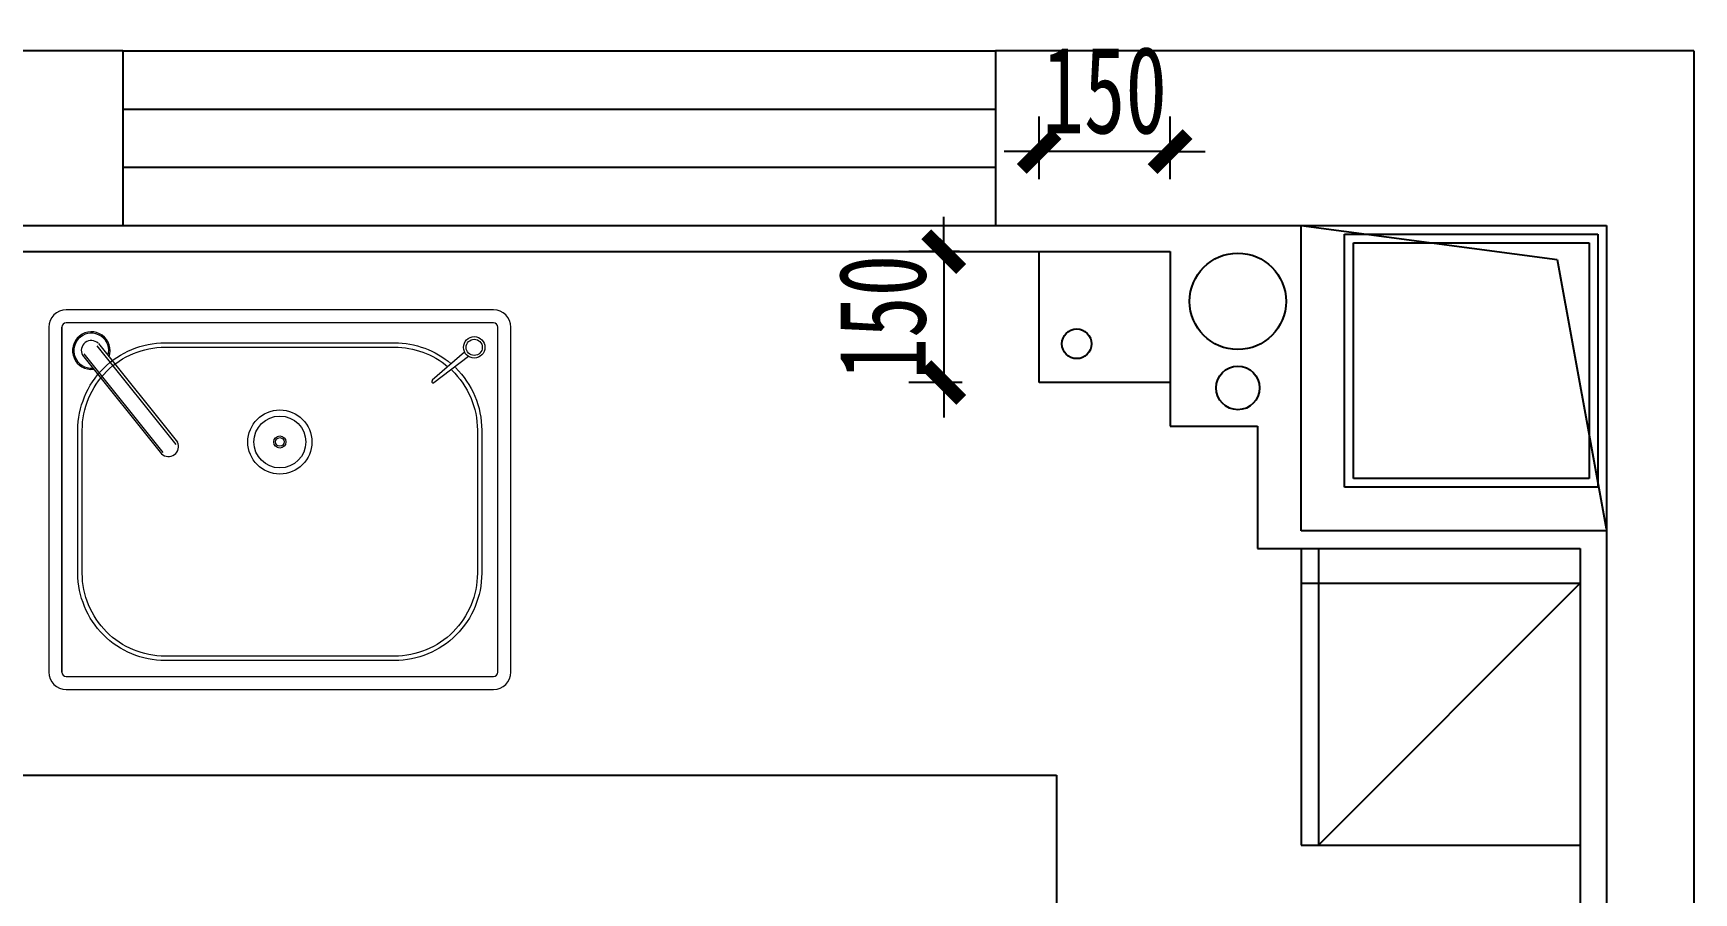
# Model space of a CAD drawing. Header units: millimetres. Extents: x 3104083 to 3173399, y -3165492 to -3044687.
# Drawn here: x 3123007 to 3124909, y -3155234 to -3154249 of the extents above; entities that cross this region are included whole.
import ezdxf

# ---------------------------------------------------------------- set-up
doc = ezdxf.new("R2010")
doc.units = ezdxf.units.MM
doc.header["$LTSCALE"] = 500
doc.header["$MEASUREMENT"] = 0
doc.header["$PDMODE"] = 2
doc.linetypes.add('ACAD_ISO03W100', pattern=[30, 12, -18])
doc.layers.get('0').update_dxf_attribs({"linetype": 'CONTINUOUS'})
doc.layers.get('DEFPOINTS').update_dxf_attribs({"linetype": 'CONTINUOUS'})
for name, color, linetype in [('D-节点尺寸', 5, 'CONTINUOUS'), ('P-完成面', 3, 'CONTINUOUS'), ('ZB_厨柜', 7, 'CONTINUOUS'), ('台面', 4, 'CONTINUOUS'), ('柜体', 2, 'CONTINUOUS')]:
    doc.layers.add(name, color=color, linetype=linetype)
doc.layers.add('墙体', color=6, linetype='CONTINUOUS', lineweight=25)
doc.layers.add('电器', color=85, linetype='CONTINUOUS', lineweight=15)
doc.styles.add('DIM', font='SimSun.ttf', dxfattribs={"width": 0.7})
doc.dimstyles.new('40', dxfattribs={"dimscale": 40, "dimtxt": 2.5, "dimasz": 1, "dimexe": 1, "dimexo": 1, "dimgap": 0.5, "dimtad": 1, "dimdec": 0, "dimzin": 0, "dimdsep": 46, "dimtxsty": 'DIM', "dimblk": 'ARCHTICK', "dimcen": 0, "dimclrd": 5, "dimclre": 5, "dimclrt": 35, "dimadec": 0, "dimazin": 0, "dimtfac": 0.5, "dimtdec": 0, "dimtix": 1, "dimtmove": 2, "dimatfit": 2, "dimldrblk": 'A', "dimfxl": 0, "dimtolj": 1, "dimtzin": 0, "dimlwd": -1, "dimlwe": -1, "dimarcsym": 0})

# ---------------------------------------------------------------- blocks, each defined once
blk = doc.blocks.new('单水槽平面')
at = {"layer": '电器'}
for p, q in [((219867.1, -105956.4), (219377.5, -105956.4)), ((219867.1, -105971.4), (219377.5, -105971.4)), ((219357.5, -105976.4), (219357.5, -106371.4)), ((219372.5, -105976.4), (219372.5, -106371.4)), ((219372.5, -106371.4), (219372.5, -105976.4)), ((219872.1, -106371.4), (219872.1, -105976.4)), ((219887.1, -106371.4), (219887.1, -105976.4)), ((219396.1, -106008.4), (219486.6, -106121.3)), ((219397.8, -106006.9), (219488.4, -106119.8)), ((219412.7, -105997.6), (219503.2, -106110.5)), ((219414.5, -105995), (219505, -106107.9)), ((219834, -106004.9), (219796.9, -106037)), ((219838.5, -106009.9), (219798.8, -106040.1)), ((219377.5, -106376.4), (219867.1, -106376.4)), ((219377.5, -106376.4), (219867.1, -106376.4)), ((219377.5, -106391.4), (219867.1, -106391.4))]:
    blk.add_line(p, q, dxfattribs=at)
for points in [[(219823.4, -106022.6, -0.202235), (219853.6, -106094.2), (219853.6, -106258.2, -0.414214), (219753.6, -106358.2), (219490.9, -106358.2, -0.414214), (219390.9, -106258.2), (219390.9, -106094.2, -0.414214), (219490.9, -105994.2), (219753.6, -105994.2, -0.178633), (219818.6, -106018.2, -0.178633)], [(219819.3, -106025.6, -0.204737), (219848.6, -106094.2), (219848.6, -106258.2, -0.414214), (219753.6, -106353.2), (219490.9, -106353.2, -0.414214), (219395.9, -106258.2), (219395.9, -106094.2, -0.414214), (219490.9, -105999.2), (219753.6, -105999.2, -0.176592), (219814.8, -106021.5, -0.176592)]]:
    blk.add_lwpolyline(points, format="xyb", dxfattribs=at)
for centre, radius in [((219845, -105999.4), 12.3), ((219845, -105999.4), 9.28), ((219622.3, -106107.8), 36.7), ((219622.3, -106107.8), 29.7), ((219622.3, -106107.8), 6.95), ((219622.3, -106107.8), 4.95)]:
    blk.add_circle(centre, radius, dxfattribs=at)
for centre, radius, start, end in [((219377.5, -105976.4), 20, 90, 180), ((219377.5, -105976.4), 20, 90, 180), ((219377.5, -105976.4), 5, 90, 180), ((219867.1, -105976.4), 20, 0, 90), ((219867.1, -105976.4), 5, 0, 90), ((219406.3, -106003.1), 21.5, 340.7243, 277.0978), ((219406.3, -106003.1), 20, 343.5312, 274.3312), ((219406.3, -106003.1), 11.5, 46.7072, 207.3519), ((219798.2, -106038.4), 1.86, 128.1042, 288.8004), ((219494.7, -106113), 11.5, 225.4964, 26.4981), ((219377.5, -106371.4), 20, 180, 270), ((219377.5, -106371.4), 20, 180, 270), ((219377.5, -106371.4), 5, 180, 270), ((219867.1, -106371.4), 20, 270, 0), ((219867.1, -106371.4), 5, 270, 0)]:
    blk.add_arc(centre, radius, start, end, dxfattribs=at)
blk = doc.blocks.new('_ArchTick')
at = {"color": 0, "linetype": 'ByBlock', "const_width": 0.4}
blk.add_lwpolyline([(-0.5, -0.5), (0.5, 0.5)], dxfattribs=at)
blk = doc.blocks.new('*D1946')
at = {"layer": 'D-节点尺寸', "color": 5, "ltscale": 100}
for p, q in [((3124159.3, -3154416.3), (3124159.3, -3154344.7)), ((3124309.3, -3154416.3), (3124309.3, -3154344.7)), ((3124159.3, -3154384.7), (3124119.3, -3154384.7)), ((3124309.3, -3154384.7), (3124159.3, -3154384.7)), ((3124309.3, -3154384.7), (3124349.3, -3154384.7))]:
    blk.add_line(p, q, dxfattribs=at)
at = {"layer": 'DEFPOINTS', "color": 0, "ltscale": 100}
for p in [(3124159.3, -3154384.7), (3124159.3, -3154456.3), (3124309.3, -3154456.3)]:
    blk.add_point(p, dxfattribs=at)
at = {"layer": 'D-节点尺寸', "color": 5, "ltscale": 100, "xscale": 40, "yscale": 40, "zscale": 40}
blk.add_blockref('_ArchTick', (3124159.3, -3154384.7), dxfattribs=at)
at = {"layer": 'D-节点尺寸', "color": 5, "ltscale": 100, "xscale": 40, "yscale": 40, "zscale": 40, "rotation": 180}
blk.add_blockref('_ArchTick', (3124309.3, -3154384.7), dxfattribs=at)
at = {"layer": 'D-节点尺寸', "color": 35, "ltscale": 100, "insert": (3124234.3, -3154314.7), "char_height": 100, "attachment_point": 5, "style": 'DIM'}
blk.add_mtext('\\A1;150', dxfattribs=at)
blk = doc.blocks.new('A')
for p, q in [((-1.435, 1.148), (-1.09, 1.437)), ((-1.09, 1.437), (0, 0)), ((-1.435, 1.148), (-0.369, 0)), ((-0.369, 0), (-2.127, 0)), ((-1.435, -1.148), (-0.369, 0)), ((-1.09, -1.437), (0, 0)), ((-1.435, -1.148), (-1.09, -1.437))]:
    blk.add_line(p, q)
for points in [[(-1.435, 1.148), (-1.09, 1.437), (-0.369, 0), (0, 0)], [(-1.435, -1.148), (-1.09, -1.437), (-0.369, 0), (0, 0)]]:
    blk.add_solid(points)
blk = doc.blocks.new('*D1947')
at = {"layer": 'D-节点尺寸', "color": 5, "ltscale": 100}
for p, q in [((3124050, -3154499.4), (3124050, -3154459.4)), ((3124068.1, -3154499.4), (3124010, -3154499.4)), ((3124050, -3154499.4), (3124050, -3154649.4)), ((3124071.2, -3154649.4), (3124010, -3154649.4)), ((3124050, -3154649.4), (3124050, -3154689.4))]:
    blk.add_line(p, q, dxfattribs=at)
at = {"layer": 'DEFPOINTS', "color": 0, "ltscale": 100}
for p in [(3124108.1, -3154499.4), (3124050, -3154649.4), (3124111.2, -3154649.4)]:
    blk.add_point(p, dxfattribs=at)
at = {"layer": 'D-节点尺寸', "color": 5, "ltscale": 100, "xscale": 40, "yscale": 40, "zscale": 40}
for p, rotation in [((3124050, -3154499.4), 270), ((3124050, -3154649.4), 90)]:
    blk.add_blockref('_ArchTick', p, dxfattribs=dict(at, rotation=rotation))
at = {"layer": 'D-节点尺寸', "color": 35, "ltscale": 100, "insert": (3123980, -3154574.4), "char_height": 100, "attachment_point": 5, "rotation": 90, "style": 'DIM'}
blk.add_mtext('\\A1;150', dxfattribs=at)

msp = doc.modelspace()

# ---------------------------------------------------------------- linework, layer by layer
at = {"layer": 'P-完成面', "color": 3, "ltscale": 100}
for p, q in [((3122409.317, -3154499.407, 0), (3124309.317, -3154499.407, 0)), ((3124159.317, -3154649.407, 0), (3124159.317, -3154499.407, 0)), ((3124309.317, -3154499.407, 0), (3124309.317, -3154699.407, 0)), ((3124309.317, -3154649.407, 0), (3124159.317, -3154649.407, 0)), ((3124309.317, -3154699.407, 0), (3124409.317, -3154699.407, 0)), ((3124409.317, -3154699.407, 0), (3124409.317, -3154839.407, 0)), ((3124409.317, -3154839.407, 0), (3124779.317, -3154839.407, 0)), ((3124779.317, -3154839.407, 0), (3124779.317, -3156439.407, 0))]:
    msp.add_line(p, q, dxfattribs=at)
at = {"layer": '台面', "linetype": 'ACAD_ISO03W100'}
for p, q in [((3122409.317, -3155099.407, 0), (3124179.317, -3155099.407, 0)), ((3124179.317, -3155099.407, 0), (3124179.317, -3156439.407, 0))]:
    msp.add_line(p, q, dxfattribs=at)
at = {"layer": '墙体'}
for p, q in [((3123109.317, -3154269.407, 0), (3122409.317, -3154269.407, 0)), ((3123109.317, -3154269.407, 0), (3123109.317, -3154469.407, 0)), ((3124909.317, -3154269.407, 0), (3124109.317, -3154269.407, 0)), ((3124109.317, -3154269.407, 0), (3124109.317, -3154469.407, 0)), ((3124909.317, -3154269.407, 0), (3124909.317, -3156569.407, 0)), ((3122409.323, -3154469.407, 0), (3123109.317, -3154469.407, 0)), ((3124109.317, -3154469.407, 0), (3124809.317, -3154469.407, 0)), ((3124459.317, -3154819.407, 0), (3124459.317, -3154469.407, 0)), ((3124459.317, -3154469.407, 0), (3124809.317, -3154469.407, 0)), ((3124459.317, -3154469.407, 0), (3124752.628, -3154508.289, 0)), ((3124809.317, -3154469.407, 0), (3124809.317, -3156469.407, 0)), ((3124809.317, -3154469.407, 0), (3124809.317, -3154819.407, 0)), ((3124509.317, -3154769.407, 0), (3124509.317, -3154479.407, 0)), ((3124509.317, -3154479.407, 0), (3124799.317, -3154479.407, 0)), ((3124519.317, -3154759.407, 0), (3124519.317, -3154489.407, 0)), ((3124519.317, -3154489.407, 0), (3124789.317, -3154489.407, 0)), ((3124789.317, -3154489.407, 0), (3124789.317, -3154759.407, 0)), ((3124799.317, -3154479.407, 0), (3124799.317, -3154769.407, 0)), ((3124752.628, -3154508.289, 0), (3124808.848, -3154816.831, 0)), ((3124789.317, -3154759.407, 0), (3124519.317, -3154759.407, 0)), ((3124799.317, -3154769.407, 0), (3124509.317, -3154769.407, 0)), ((3124809.317, -3154819.407, 0), (3124459.317, -3154819.407, 0))]:
    msp.add_line(p, q, dxfattribs=at)
at = {"layer": '墙体', "color": 2}
for p, q in [((3123109.317, -3154269.407, 0), (3124109.317, -3154269.407, 0)), ((3123109.317, -3154336.074, 0), (3124109.317, -3154336.074, 0)), ((3123109.317, -3154402.74, 0), (3124109.317, -3154402.74, 0)), ((3123109.317, -3154469.407, 0), (3124109.317, -3154469.407, 0))]:
    msp.add_line(p, q, dxfattribs=at)
at = {"layer": '墙体'}
for centre, radius in [((3124386.928, -3154556.35, 0), 55.223), ((3124202.302, -3154605.026, 0), 16.99), ((3124386.928, -3154655.535, 0), 25)]:
    msp.add_circle(centre, radius, dxfattribs=at)
at = {"layer": '柜体'}
for p, q in [((3124459.317, -3154839.407, 0), (3124459.317, -3155179.407, 0)), ((3124479.317, -3154839.407, 0), (3124479.317, -3155179.407, 0)), ((3124459.317, -3154879.407, 0), (3124779.317, -3154879.407, 0)), ((3124479.317, -3155179.407, 0), (3124779.317, -3154879.407, 0)), ((3124459.317, -3155179.407, 0), (3124779.317, -3155179.407, 0))]:
    msp.add_line(p, q, dxfattribs=at)

# ---------------------------------------------------------------- block references
at = {"layer": 'ZB_厨柜', "color": 253}
msp.add_blockref('单水槽平面', (2903667.037, -3048609.708, 0), dxfattribs=at)

# ---------------------------------------------------------------- dimensions: what is measured, and where the dimension line sits
at = {"layer": 'D-节点尺寸', "color": 251, "ltscale": 100}
dim = msp.add_linear_dim(base=(3124159.317, -3154384.72, 0), p1=(3124309.317, -3154456.3, 0), p2=(3124159.317, -3154456.3, 0), dimstyle='40', dxfattribs=at)
dim.commit()
dim.dimension.update_dxf_attribs({"geometry": '*D1946', "text_midpoint": (3124234.317, -3154314.72, 0)})
dim = msp.add_linear_dim(base=(3124050.018, -3154649.407, 0), p1=(3124108.085, -3154499.407, 0), p2=(3124111.205, -3154649.407, 0), angle=90, dimstyle='40', dxfattribs=at)
dim.commit()
dim.dimension.update_dxf_attribs({"geometry": '*D1947', "text_midpoint": (3123980.018, -3154574.407, 0)})

doc.saveas('drawing.dxf')
